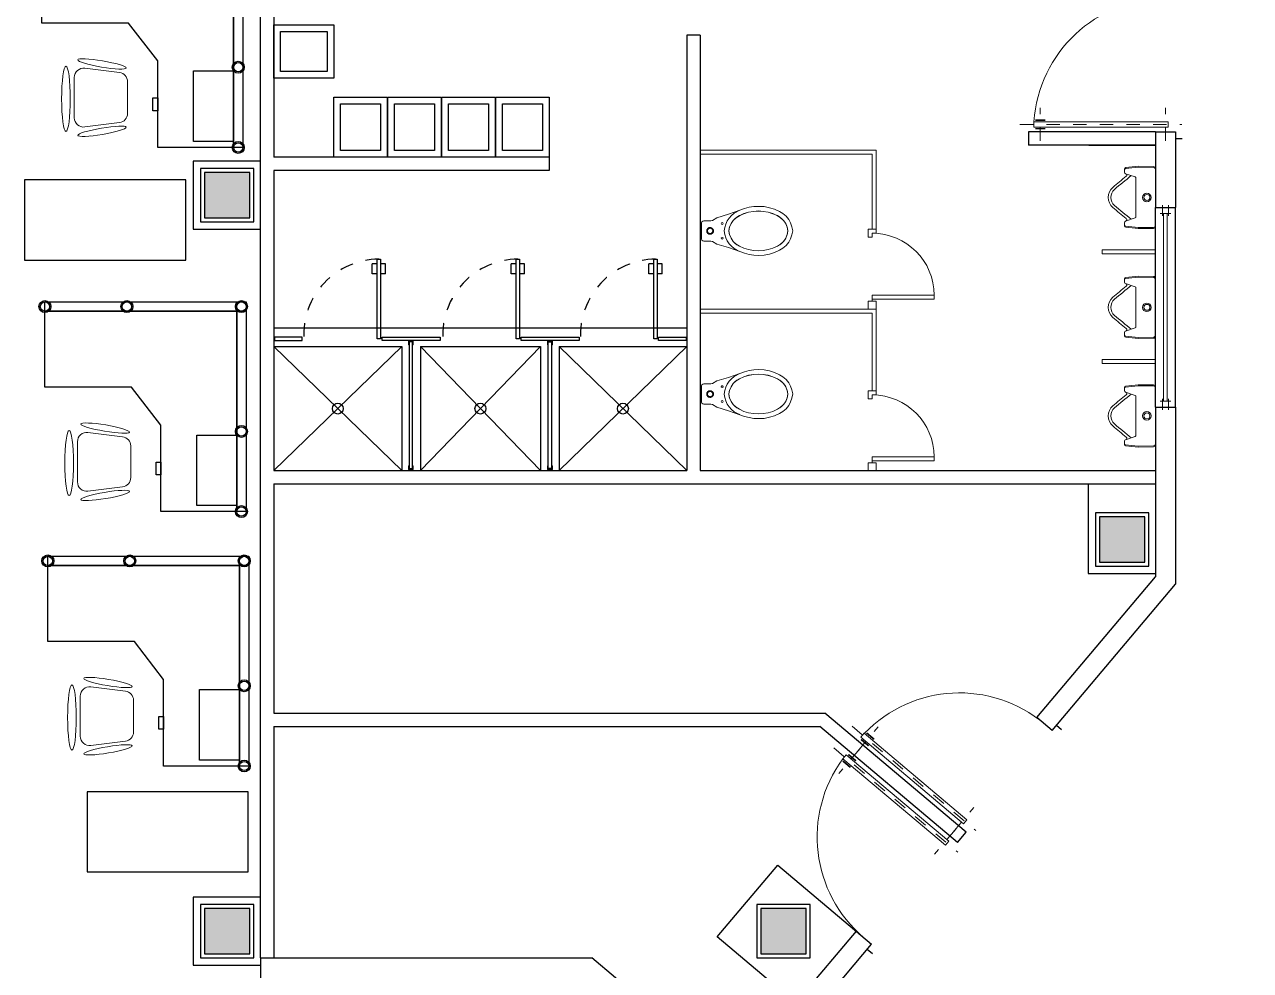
# Model space of a CAD drawing. Header units: inches. Extents: x 32 to 51.7, y 18.3 to 41.9.
# Drawn here: x 42.45 to 51.65, y 30.4 to 37.5 of the extents above; entities that cross this region are included whole.
import ezdxf

# ---------------------------------------------------------------- set-up
doc = ezdxf.new("R2010")
doc.units = ezdxf.units.IN
doc.header["$MEASUREMENT"] = 0
doc.linetypes.add('EJES½', pattern=[0.175, 0.1, -0.025, 0.025, -0.025])
doc.linetypes.add('HIDDEN', pattern=[0.375, 0.25, -0.125])
for name, color, linetype in [('1', 5, 'Continuous'), ('10', 253, 'Continuous'), ('12', 5, 'Continuous'), ('2', 251, 'Continuous'), ('5', 251, 'Continuous'), ('8', 5, 'Continuous'), ('9', 20, 'Continuous')]:
    doc.layers.add(name, color=color, linetype=linetype)
for name, color, linetype, lineweight in [('4', 253, 'Continuous', 9), ('6', 251, 'Continuous', 0), ('DOOR WINDOW 1 100', 251, 'Continuous', 15), ('FURNITURE F 1 100', 253, 'Continuous', 13), ('WALL 1 100', 250, 'Continuous', 30)]:
    doc.layers.add(name, color=color, linetype=linetype, lineweight=lineweight)

# ---------------------------------------------------------------- blocks, each defined once
blk = doc.blocks.new('Puerta 100cm')
at = {"color": 8, "linetype": 'EJES½', "lineweight": 0}
for p, q in [((0.045, 1.105), (0.045, -0.125)), ((-0.08, 0.95), (0.17, 0.95)), ((-0.08, 0), (0.17, 0))]:
    blk.add_line(p, q, dxfattribs=at)
at = {"color": 8, "lineweight": 0, "const_width": 0.0125}
for points in [[(0.0125, 0.9125), (0.0125, 0.9875)], [(0.0775, 0.9125), (0.0775, 0.9875)]]:
    blk.add_lwpolyline(points, dxfattribs=at)
blk.add_lwpolyline([(0.065, -0.02), (0.025, -0.02), (0.025, 1), (0.065, 1)], close=True)
at = {"color": 8, "lineweight": 0}
blk.add_arc((0, 0), 1, 0, 86.27315, dxfattribs=at)
blk = doc.blocks.new('*U28')
at = {"rotation": 232.742051304329}
blk.add_blockref('Puerta 100cm', (0, 0), dxfattribs=at)
blk = doc.blocks.new('SILLA1')
at = {"lineweight": 0}
for p, q in [((-0.151, 0.4), (0.151, 0.4)), ((-0.2852, 0.2769), (-0.2852, 0.2769)), ((-0.188, 0.0613), (-0.2205, 0.3213)), ((0.188, 0.0613), (0.2205, 0.3213)), ((0.1185, 0), (-0.1185, 0))]:
    blk.add_line(p, q, dxfattribs=at)
for centre, start, end in [((-0.151, 0.33), 90, 187.12502), ((0.151, 0.33), 352.87498, 90), ((-0.1185, 0.07), 187.12502, 270), ((0.1185, 0.07), 270, 352.87498)]:
    blk.add_arc(centre, 0.07, start, end, dxfattribs=at)
for centre, major_axis, ratio, start_param, end_param in [((-0.0097, 0.4626), (-0.2446, 0), 0.13352, 4.712389, 10.995574), ((-0.2528, 0.1923), (-0.0308, 0.1821), 0.128041, -1.570796, 4.712389)]:
    blk.add_ellipse(centre, major_axis=major_axis, ratio=ratio, start_param=start_param, end_param=end_param, dxfattribs=at)
at = {"lineweight": 0, "extrusion": (0, 0, -1)}
blk.add_ellipse((0.2528, 0.1923), major_axis=(-0.0308, -0.1821), ratio=0.128041, start_param=3.141593, end_param=9.424778, dxfattribs=at)
blk = doc.blocks.new('ISLETSENCILL')
for points in [[(3.1274, -0.5337), (3.1274, -1.973), (1.6234, -1.973), (1.6234, -1.403), (2.2734, -1.403), (2.5574, -1.1837), (2.5574, -0.5337)], [(1.8991, -1.367), (1.9948, -1.367), (1.9948, -1.403), (1.8991, -1.403)], [(1.8991, -1.367), (1.9948, -1.367), (1.9948, -1.403), (1.8991, -1.403)], [(1.6684, -1.673), (2.1984, -1.673), (2.1984, -1.973), (1.6684, -1.973)], [(3.1274, -1.973), (3.1974, -1.973), (3.1974, -2.043), (3.1274, -2.043)]]:
    blk.add_lwpolyline(points, close=True)
blk.add_lwpolyline([(3.1274, -2.043), (1.6234, -2.043), (1.6234, -1.973), (3.1274, -1.973), (3.1274, -0.5337), (3.1974, -0.5337), (3.1974, -1.973)])
for centre, radius in [((3.1624, -0.5337), 0.045), ((3.1624, -0.5337), 0.035), ((3.1624, -1.1487), 0.045), ((3.1624, -1.1487), 0.035), ((1.6234, -2.008), 0.045), ((1.6234, -2.008), 0.035), ((2.2255, -2.008), 0.045), ((2.2255, -2.008), 0.035), ((3.1624, -2.008), 0.045), ((3.1624, -2.008), 0.035)]:
    blk.add_circle(centre, radius)
blk.add_blockref('SILLA1', (1.9975, -1.1774))
blk = doc.blocks.new('ASASAS')
at = {"layer": 'WALL 1 100'}
h = blk.add_hatch(color=256, dxfattribs=at)
h.dxf.hatch_style = 1
h.paths.add_polyline_path([(7076.1468, 1050.5505), (7075.8068, 1050.5505), (7075.8068, 1050.2105), (7076.1468, 1050.2105)])
for points in [[(7075.7768, 1050.1805), (7076.1768, 1050.1805), (7076.1768, 1050.5805), (7075.7768, 1050.5805)], [(7075.8068, 1050.2105), (7076.1468, 1050.2105), (7076.1468, 1050.5505), (7075.8068, 1050.5505)]]:
    blk.add_lwpolyline(points, close=True, dxfattribs=at)
blk = doc.blocks.new('A$C49767F12')
at = {"layer": 'FURNITURE F 1 100'}
for p, q in [((0.4442, 0.3549), (0.0245, 0.3549)), ((0.4044, 0.3549), (0.0643, 0.3549)), ((0.3796, 0.2087), (0.0891, 0.2087))]:
    blk.add_line(p, q, dxfattribs=at)
for points in [[(0.0388, 0.1223), (0.0202, 0.1223, -0.382621), (0.0102, 0.1313), (0, 0.2244), (0, 0.2244), (0.0021, 0.3406, -0.374131), (0.017, 0.3549)], [(0.0802, 0.2034), (0.0559, 0.1292, -0.324146), (0.0463, 0.1223), (0.0277, 0.1223, -0.382621), (0.0177, 0.1313), (0.0075, 0.2244), (0.0075, 0.2244), (0.0095, 0.3406, -0.374131), (0.0245, 0.3549)], [(0.3885, 0.2034), (0.4128, 0.1292, 0.324146), (0.4224, 0.1223), (0.441, 0.1223, 0.382621), (0.451, 0.1313), (0.4612, 0.2244), (0.4612, 0.2244), (0.4591, 0.3406, 0.374131), (0.4442, 0.3549)], [(0.4299, 0.1223), (0.4484, 0.1223, 0.382621), (0.4585, 0.1313), (0.4687, 0.2244), (0.4687, 0.2244), (0.4666, 0.3406, 0.374131), (0.4517, 0.3549)], [(0.0702, 0.173, 0.004202), (0.174, 0.0473, 0.44968), (0.2947, 0.0473, 0.004202), (0.3984, 0.173, 0.003368)], [(0.075, 0.1352, 0.003375), (0.1587, 0.0341, 0.451416), (0.3099, 0.0341, 0.003375), (0.3936, 0.1352)]]:
    blk.add_lwpolyline(points, format="xyb", dxfattribs=at)
for radius in [0.032, 0.0224]:
    blk.add_circle((0.2343, 0.2908), radius, dxfattribs=at)
for centre, radius, start, end in [((0.0891, 0.1986), 0.0101, 90, 151.61711), ((0.3796, 0.1986), 0.0101, 28.38289, 90), ((0.0665, 0.1302), 0.00991, 32.88463, 153.95521), ((0.4022, 0.1302), 0.00991, 26.04479, 147.11537)]:
    blk.add_arc(centre, radius, start, end, dxfattribs=at)
blk = doc.blocks.new('*U2')
at = {"color": 8, "linetype": 'ByBlock', "lineweight": 0}
for p, q in [((0, 0.025), (-0.02, 0.025)), ((0, 0.025), (0, 0.045)), ((0.05, 0.025), (0.05, 0.045)), ((0.05, 0.025), (0.07, 0.025)), ((1.611, 0.025), (1.591, 0.025)), ((1.611, 0.025), (1.611, 0.045)), ((1.661, 0.025), (1.661, 0.045)), ((1.661, 0.025), (1.681, 0.025)), ((0, -0.025), (-0.02, -0.025)), ((0, -0.025), (0, -0.045)), ((0.05, -0.025), (0.05, -0.045)), ((0.05, -0.025), (0.07, -0.025)), ((1.611, -0.025), (1.591, -0.025)), ((1.611, -0.025), (1.611, -0.045)), ((1.661, -0.025), (1.661, -0.045)), ((1.661, -0.025), (1.681, -0.025))]:
    blk.add_line(p, q, dxfattribs=at)
for p, q in [((0.05, 0.015), (1.611, 0.015)), ((0.05, -0.015), (1.611, -0.015))]:
    blk.add_line(p, q)
at = {"linetype": 'ByBlock'}
for points in [[(0, -0.025), (0.05, -0.025), (0.05, 0.025), (0, 0.025)], [(1.611, -0.025), (1.661, -0.025), (1.661, 0.025), (1.611, 0.025)]]:
    blk.add_lwpolyline(points, close=True, dxfattribs=at)
blk = doc.blocks.new('PTA')
at = {"layer": 'DOOR WINDOW 1 100'}
for p, q in [((0.125, 0.825), (0.125, 0.05)), ((0.175, 0.825), (0.125, 0.825)), ((0.175, 0.825), (0.175, 0.05)), ((0.1, 0.05), (0.175, 0.05))]:
    blk.add_line(p, q, dxfattribs=at)
for points in [[(0, 0.1), (0, 0), (0.1, 0), (0.1, 0.1)], [(1, 0.1), (0.95, 0.1), (0.95, 0.05), (0.9, 0.05), (0.9, 0), (1, 0)]]:
    blk.add_lwpolyline(points, close=True, dxfattribs=at)
blk.add_arc((0.175, 0.05), 0.775, 0, 90, dxfattribs=at)

msp = doc.modelspace()

# ---------------------------------------------------------------- hatches: boundary and pattern name
at = {"layer": '6'}
h = msp.add_hatch(color=251, dxfattribs=at)
h.paths.add_polyline_path([(45.3697, 35.1255), (45.3512, 35.1255), (45.3512, 35.1205), (45.3647, 35.1205), (45.3647, 35.0986), (45.3697, 35.0986)])
h.paths.add_polyline_path([(45.3512, 35.1255), (45.3327, 35.1255), (45.3327, 35.0986), (45.3377, 35.0986), (45.3377, 35.1205), (45.3512, 35.1205)])
h = msp.add_hatch(color=251, dxfattribs=at)
h.paths.add_polyline_path([(46.3765, 35.1255), (46.395, 35.1255), (46.395, 35.1205), (46.3815, 35.1205), (46.3815, 35.0986), (46.3765, 35.0986)])
h.paths.add_polyline_path([(46.395, 35.1255), (46.4135, 35.1255), (46.4135, 35.0986), (46.4085, 35.0986), (46.4085, 35.1205), (46.395, 35.1205)])
h = msp.add_hatch(color=251, dxfattribs=at)
h.paths.add_polyline_path([(45.3697, 34.1632), (45.3512, 34.1632), (45.3512, 34.1682), (45.3647, 34.1682), (45.3647, 34.1901), (45.3697, 34.1901)])
h.paths.add_polyline_path([(45.3512, 34.1632), (45.3327, 34.1632), (45.3327, 34.1901), (45.3377, 34.1901), (45.3377, 34.1682), (45.3512, 34.1682)])
h = msp.add_hatch(color=251, dxfattribs=at)
h.paths.add_polyline_path([(46.3765, 34.1632), (46.395, 34.1632), (46.395, 34.1682), (46.3815, 34.1682), (46.3815, 34.1901), (46.3765, 34.1901)])
h.paths.add_polyline_path([(46.395, 34.1632), (46.4135, 34.1632), (46.4135, 34.1901), (46.4085, 34.1901), (46.4085, 34.1682), (46.395, 34.1682)])

# ---------------------------------------------------------------- linework, layer by layer
at = {"color": 251}
for p, q in [((45.0979, 35.7066), (45.0599, 35.7066)), ((45.0599, 35.6306), (45.0599, 35.7066)), ((45.1609, 35.7068), (45.1229, 35.7068)), ((45.1609, 35.6306), (45.1609, 35.7068)), ((46.1417, 35.7066), (46.1037, 35.7066)), ((46.1037, 35.6306), (46.1037, 35.7066)), ((46.2047, 35.7068), (46.1667, 35.7068)), ((46.2047, 35.6306), (46.2047, 35.7068)), ((47.175, 35.7066), (47.137, 35.7066)), ((47.137, 35.6306), (47.137, 35.7066)), ((47.238, 35.7068), (47.2, 35.7068)), ((47.238, 35.6306), (47.238, 35.7068)), ((45.0979, 35.6306), (45.0599, 35.6306)), ((45.1609, 35.6306), (45.1229, 35.6306)), ((46.1417, 35.6306), (46.1037, 35.6306)), ((46.2047, 35.6306), (46.1667, 35.6306)), ((47.175, 35.6306), (47.137, 35.6306)), ((47.238, 35.6306), (47.2, 35.6306))]:
    msp.add_line(p, q, dxfattribs=at)
for points in [[(45.1229, 35.142), (45.0979, 35.142), (45.0979, 35.742), (45.1229, 35.742)], [(46.1667, 35.142), (46.1417, 35.142), (46.1417, 35.742), (46.1667, 35.742)], [(47.2, 35.142), (47.175, 35.142), (47.175, 35.742), (47.2, 35.742)], [(44.3283, 35.1295), (44.5362, 35.1295), (44.5362, 35.1545), (44.3283, 35.1545)], [(45.5712, 35.1295), (45.1362, 35.1295), (45.1362, 35.1545), (45.5712, 35.1545)], [(46.615, 35.1295), (46.18, 35.1295), (46.18, 35.1545), (46.615, 35.1545)], [(47.4179, 35.1295), (47.21, 35.1295), (47.21, 35.1545), (47.4179, 35.1545)], [(45.3388, 35.1195), (45.3388, 34.1692), (45.3638, 34.1692), (45.3638, 35.1195)], [(46.4075, 35.1195), (46.4075, 34.1692), (46.3825, 34.1692), (46.3825, 35.1195)]]:
    msp.add_lwpolyline(points, close=True, dxfattribs=at)
at = {"color": 251, "linetype": 'HIDDEN', "ltscale": 0.3}
for centre in [(45.116, 35.173), (46.1599, 35.173), (47.1931, 35.173)]:
    msp.add_arc(centre, 0.569, 90.56863, 183.1278, dxfattribs=at)
at = {"layer": '10'}
for points in [[(44.3231, 37.1001), (44.3231, 37.5001), (44.7731, 37.5001), (44.7731, 37.1001)], [(44.3731, 37.1501), (44.3731, 37.4501), (44.7231, 37.4501), (44.7231, 37.1501)], [(45.1731, 36.5077), (44.7731, 36.5077), (44.7731, 36.9577), (45.1731, 36.9577)], [(45.1231, 36.5577), (44.8231, 36.5577), (44.8231, 36.9077), (45.1231, 36.9077)], [(45.5781, 36.5077), (45.1781, 36.5077), (45.1781, 36.9577), (45.5781, 36.9577)], [(45.5281, 36.5577), (45.2281, 36.5577), (45.2281, 36.9077), (45.5281, 36.9077)], [(45.9831, 36.5077), (45.5831, 36.5077), (45.5831, 36.9577), (45.9831, 36.9577)], [(45.9331, 36.5577), (45.6331, 36.5577), (45.6331, 36.9077), (45.9331, 36.9077)], [(46.3881, 36.5077), (45.9881, 36.5077), (45.9881, 36.9577), (46.3881, 36.9577)], [(46.3381, 36.5577), (46.0381, 36.5577), (46.0381, 36.9077), (46.3381, 36.9077)], [(42.4522, 36.3357), (42.4522, 35.7336), (43.6622, 35.7336), (43.6622, 36.3357)], [(42.9217, 31.7436), (42.9217, 31.1416), (44.1317, 31.1416), (44.1317, 31.7436)]]:
    msp.add_lwpolyline(points, close=True, dxfattribs=at)
at = {"layer": '2', "color": 251, "linetype": 'HIDDEN'}
for p, q in [((50.1949, 32.2424), (50.2332, 32.2102)), ((48.7765, 30.5608), (48.8155, 30.5279))]:
    msp.add_line(p, q, dxfattribs=at)
at = {"layer": '5', "color": 8, "ltscale": 0.09}
msp.add_line((51.0886, 36.6469), (51.1386, 36.6469), dxfattribs=at)
at = {"layer": '6', "color": 251}
for p, q in [((45.3327, 35.0986), (45.3327, 35.1255)), ((45.3327, 35.1255), (45.3697, 35.1255)), ((45.3327, 35.0986), (45.3377, 35.0986)), ((45.3377, 35.0986), (45.3377, 35.1205)), ((45.3377, 35.1205), (45.3647, 35.1205)), ((45.3637, 35.1195), (45.3387, 35.1195)), ((45.3647, 35.0986), (45.3647, 35.1205)), ((45.3647, 35.0986), (45.3697, 35.0986)), ((45.3697, 35.0986), (45.3697, 35.1255)), ((46.4135, 35.1255), (46.3765, 35.1255)), ((46.3765, 35.0986), (46.3765, 35.1255)), ((46.3815, 35.0986), (46.3765, 35.0986)), ((46.4085, 35.1205), (46.3815, 35.1205)), ((46.3815, 35.0986), (46.3815, 35.1205)), ((46.3825, 35.1195), (46.4075, 35.1195)), ((46.4085, 35.0986), (46.4085, 35.1205)), ((46.4135, 35.0986), (46.4085, 35.0986)), ((46.4135, 35.0986), (46.4135, 35.1255)), ((45.3327, 34.1901), (45.3327, 34.1632)), ((45.3327, 34.1901), (45.3377, 34.1901)), ((45.3327, 34.1632), (45.3697, 34.1632)), ((45.3377, 34.1901), (45.3377, 34.1682)), ((45.3377, 34.1682), (45.3647, 34.1682)), ((45.3637, 34.1692), (45.3387, 34.1692)), ((45.3647, 34.1901), (45.3697, 34.1901)), ((45.3647, 34.1901), (45.3647, 34.1682)), ((45.3697, 34.1901), (45.3697, 34.1632)), ((46.3815, 34.1901), (46.3765, 34.1901)), ((46.3765, 34.1901), (46.3765, 34.1632)), ((46.4135, 34.1632), (46.3765, 34.1632)), ((46.3815, 34.1901), (46.3815, 34.1682)), ((46.4085, 34.1682), (46.3815, 34.1682)), ((46.3825, 34.1692), (46.4075, 34.1692)), ((46.4135, 34.1901), (46.4085, 34.1901)), ((46.4085, 34.1901), (46.4085, 34.1682)), ((46.4135, 34.1901), (46.4135, 34.1632))]:
    msp.add_line(p, q, dxfattribs=at)
at = {"layer": '8', "color": 148, "linetype": 'Continuous'}
for points in [[(50.9386, 34.6294), (50.9387, 36.1294)], [(51.0886, 34.6294), (51.0886, 36.1294)]]:
    msp.add_lwpolyline(points, dxfattribs=at)
at = {"layer": '9', "color": 251}
for centre in [(44.8031, 34.6195), (45.8731, 34.6195), (46.9431, 34.6195)]:
    msp.add_circle(centre, 0.0407, dxfattribs=at)
at = {"layer": 'FURNITURE F 1 100'}
for p, q in [((48.8433, 36.5598), (47.5231, 36.5598)), ((48.8133, 36.5298), (47.5231, 36.5298)), ((48.8133, 36.5298), (48.8133, 36.0658)), ((48.8433, 36.5598), (48.8433, 36.0658)), ((47.7356, 36.078), (47.6481, 36.0519)), ((47.7356, 36.078), (47.8206, 36.1081)), ((47.7582, 36.0688), (47.7395, 36.0501)), ((47.7779, 36.0855), (47.7582, 36.0688)), ((47.8201, 36.1079), (47.7779, 36.0855)), ((47.7918, 36.0519), (47.8167, 36.0676)), ((47.7985, 36.057), (47.8172, 36.0678)), ((47.8506, 36.0833), (47.8167, 36.0676)), ((47.8172, 36.0678), (47.8506, 36.0825)), ((47.8206, 36.1081), (47.8545, 36.1212)), ((47.8506, 36.0825), (47.886, 36.0943)), ((47.8859, 36.0937), (47.8506, 36.0833)), ((47.8898, 36.1303), (47.8545, 36.1212)), ((47.8859, 36.0937), (47.9224, 36.1002)), ((47.886, 36.0943), (47.9224, 36.1002)), ((47.925, 36.1355), (47.8898, 36.1303)), ((47.9224, 36.1002), (47.959, 36.1028)), ((47.9224, 36.1002), (47.9597, 36.1022)), ((47.925, 36.1355), (47.9616, 36.1368)), ((47.959, 36.1028), (47.9956, 36.1002)), ((47.9597, 36.1375), (47.9597, 36.1367)), ((47.9597, 36.1022), (47.9961, 36.1002)), ((48.0021, 36.1355), (47.9616, 36.1368)), ((47.9956, 36.1002), (48.0322, 36.0937)), ((47.9961, 36.1002), (48.0324, 36.0943)), ((48.0021, 36.1355), (48.0426, 36.1277)), ((48.0236, 36.0963), (48.0236, 36.0952)), ((48.0675, 36.0833), (48.0322, 36.0937)), ((48.0324, 36.0943), (48.0678, 36.0825)), ((48.0354, 36.1297), (48.0354, 36.129)), ((48.0426, 36.1277), (48.0805, 36.1159)), ((48.1014, 36.0676), (48.0675, 36.0833)), ((48.0678, 36.0825), (48.1013, 36.0678)), ((48.0805, 36.1159), (48.1171, 36.0989)), ((48.1013, 36.0678), (48.1013, 36.0677)), ((48.1013, 36.0678), (48.1199, 36.057)), ((48.1014, 36.0676), (48.1262, 36.0519)), ((48.1432, 36.0833), (48.1171, 36.0989)), ((48.1667, 36.0637), (48.1432, 36.0833)), ((48.1667, 36.0637), (48.1864, 36.0389)), ((47.5357, 36.0219), (47.5331, 36.0141)), ((47.5331, 35.8926), (47.5331, 36.0141)), ((47.541, 36.0271), (47.5357, 36.0219)), ((47.5488, 36.0297), (47.541, 36.0271)), ((47.5488, 36.0297), (47.6024, 36.0297)), ((47.6024, 36.0297), (47.6141, 36.0323)), ((47.6481, 36.0519), (47.6141, 36.0323)), ((47.6821, 36.0141), (47.6808, 36.0088)), ((47.6821, 36.0049), (47.6808, 36.0088)), ((47.6873, 36.0154), (47.6821, 36.0141)), ((47.6821, 36.0049), (47.6873, 36.0023)), ((47.6912, 36.0141), (47.6873, 36.0154)), ((47.6912, 36.0049), (47.6873, 36.0023)), ((47.6938, 36.0088), (47.6912, 36.0141)), ((47.6938, 36.0088), (47.6912, 36.0049)), ((47.7061, 35.9794), (47.7022, 35.9538)), ((47.714, 36.0049), (47.7061, 35.9794)), ((47.7248, 36.0285), (47.714, 36.0049)), ((47.7395, 36.0501), (47.7248, 36.0285)), ((47.7376, 35.9538), (47.7405, 35.9735)), ((47.7383, 35.954), (47.7435, 35.9814)), ((47.7405, 35.9735), (47.7474, 35.9931)), ((47.7435, 35.9814), (47.7539, 36.0088)), ((47.7474, 35.9931), (47.7562, 36.0118)), ((47.7539, 36.0088), (47.7709, 36.0323)), ((47.7562, 36.0118), (47.7681, 36.0295)), ((47.7681, 36.0295), (47.7828, 36.0442)), ((47.7681, 36.0295), (47.7681, 36.0275)), ((47.7918, 36.0519), (47.7709, 36.0323)), ((47.7828, 36.0442), (47.7985, 36.057)), ((48.1199, 36.057), (48.1357, 36.0442)), ((48.1472, 36.0323), (48.1262, 36.0519)), ((48.1357, 36.0442), (48.1504, 36.0295)), ((48.1472, 36.0323), (48.1641, 36.0088)), ((48.1504, 36.0295), (48.1622, 36.0118)), ((48.1504, 36.0295), (48.1504, 36.0279)), ((48.1622, 36.0118), (48.171, 35.9931)), ((48.1641, 36.0088), (48.1759, 35.9814)), ((48.171, 35.9931), (48.1779, 35.9735)), ((48.1759, 35.9814), (48.1811, 35.954)), ((48.1779, 36.0501), (48.1779, 36.0496)), ((48.1779, 35.9735), (48.1808, 35.9538)), ((48.1779, 35.9735), (48.1779, 35.971)), ((48.1864, 36.0389), (48.2007, 36.0128)), ((48.2007, 36.0128), (48.2112, 35.984)), ((48.2112, 35.984), (48.2164, 35.954)), ((47.6808, 35.8978), (47.6821, 35.9017)), ((47.6808, 35.8978), (47.6821, 35.8926)), ((47.6873, 35.9044), (47.6821, 35.9017)), ((47.6821, 35.8926), (47.6873, 35.8913)), ((47.6912, 35.9017), (47.6873, 35.9044)), ((47.6873, 35.8913), (47.6912, 35.8926)), ((47.6912, 35.9017), (47.6938, 35.8978)), ((47.6912, 35.8926), (47.6938, 35.8978)), ((47.7022, 35.9538), (47.7061, 35.9273)), ((47.7061, 35.9273), (47.714, 35.9018)), ((47.714, 35.9018), (47.7248, 35.8782)), ((47.7248, 35.8782), (47.7395, 35.8566)), ((47.7405, 35.9332), (47.7376, 35.9538)), ((47.7383, 35.954), (47.7435, 35.9253)), ((47.7474, 35.9135), (47.7405, 35.9332)), ((47.7539, 35.8978), (47.7435, 35.9253)), ((47.7562, 35.8949), (47.7474, 35.9135)), ((47.7709, 35.8743), (47.7539, 35.8978)), ((47.7681, 35.8772), (47.7562, 35.8949)), ((48.1472, 35.8743), (48.1641, 35.8978)), ((48.1622, 35.8949), (48.1504, 35.8772)), ((48.171, 35.9135), (48.1622, 35.8949)), ((48.1641, 35.8978), (48.1759, 35.9253)), ((48.1779, 35.9332), (48.171, 35.9135)), ((48.1811, 35.954), (48.1759, 35.9253)), ((48.1808, 35.9538), (48.1779, 35.9332)), ((48.1779, 35.9362), (48.1779, 35.9332)), ((48.1864, 35.8678), (48.2007, 35.8939)), ((48.2112, 35.9226), (48.2007, 35.8939)), ((48.2164, 35.954), (48.2112, 35.9226)), ((47.7395, 35.8566), (47.7582, 35.8379)), ((47.7582, 35.8379), (47.7779, 35.8212)), ((47.7828, 35.8624), (47.7681, 35.8772)), ((47.7918, 35.8547), (47.7709, 35.8743)), ((47.7779, 35.8212), (47.8015, 35.8074)), ((47.7985, 35.8497), (47.7828, 35.8624)), ((47.8167, 35.8391), (47.7918, 35.8547)), ((47.8172, 35.8388), (47.7985, 35.8497)), ((47.8015, 35.8074), (47.8201, 35.7987)), ((47.8167, 35.8391), (47.8506, 35.8234)), ((47.8206, 35.7986), (47.8545, 35.7855)), ((47.8859, 35.813), (47.8506, 35.8234)), ((47.8859, 35.813), (47.9224, 35.8064)), ((47.959, 35.8038), (47.9224, 35.8064)), ((47.959, 35.8038), (47.9956, 35.8064)), ((47.9597, 35.8045), (47.9597, 35.8039)), ((47.9956, 35.8064), (48.0322, 35.813)), ((48.0675, 35.8234), (48.0322, 35.813)), ((48.0426, 35.779), (48.0805, 35.7907)), ((48.1014, 35.8391), (48.0675, 35.8234)), ((48.0805, 35.7907), (48.1171, 35.8077)), ((48.1199, 35.8497), (48.1013, 35.8388)), ((48.1262, 35.8547), (48.1014, 35.8391)), ((48.1432, 35.8234), (48.1171, 35.8077)), ((48.1357, 35.8624), (48.1199, 35.8497)), ((48.1472, 35.8743), (48.1262, 35.8547)), ((48.1504, 35.8772), (48.1357, 35.8624)), ((48.1667, 35.843), (48.1432, 35.8234)), ((48.1667, 35.843), (48.1864, 35.8678)), ((50.5387, 35.8119), (50.5386, 35.7819)), ((50.5387, 35.8119), (50.9387, 35.8119)), ((47.8898, 35.7764), (47.8545, 35.7855)), ((47.8898, 35.7764), (47.925, 35.7712)), ((47.925, 35.7712), (47.9616, 35.7699)), ((47.9616, 35.7699), (48.0021, 35.7712)), ((48.0021, 35.7712), (48.0426, 35.779)), ((50.5386, 35.7819), (50.9386, 35.7819)), ((48.8433, 35.3658), (47.5231, 35.3658)), ((48.8133, 35.3358), (47.5231, 35.3358)), ((48.8133, 35.3358), (48.8133, 34.8719)), ((48.8433, 35.3658), (48.8433, 34.8719)), ((50.5386, 34.9869), (50.5386, 34.9569)), ((50.5386, 34.9869), (50.9386, 34.9869)), ((47.8206, 34.8832), (47.7356, 34.8532)), ((47.8201, 34.883), (47.7779, 34.8606)), ((47.8206, 34.8832), (47.8545, 34.8963)), ((47.8506, 34.8576), (47.886, 34.8694)), ((47.8506, 34.8584), (47.8859, 34.8688)), ((47.8898, 34.9054), (47.8545, 34.8963)), ((47.8859, 34.8688), (47.9224, 34.8753)), ((47.886, 34.8694), (47.9224, 34.8753)), ((47.925, 34.9106), (47.8898, 34.9054)), ((47.9224, 34.8753), (47.959, 34.8779)), ((47.9224, 34.8753), (47.9597, 34.8773)), ((47.9616, 34.9119), (47.925, 34.9106)), ((47.9956, 34.8753), (47.959, 34.8779)), ((47.9597, 34.9127), (47.9597, 34.9119)), ((47.9597, 34.8773), (47.9961, 34.8753)), ((47.9616, 34.9119), (48.0021, 34.9106)), ((47.9956, 34.8753), (48.0322, 34.8688)), ((47.9961, 34.8753), (48.0324, 34.8694)), ((48.0021, 34.9106), (48.0426, 34.9028)), ((48.0236, 34.8714), (48.0236, 34.8703)), ((48.0322, 34.8688), (48.0675, 34.8584)), ((48.0324, 34.8694), (48.0678, 34.8576)), ((48.0354, 34.9048), (48.0354, 34.9041)), ((48.0805, 34.891), (48.0426, 34.9028)), ((48.1171, 34.874), (48.0805, 34.891)), ((48.1432, 34.8584), (48.1171, 34.874)), ((50.5386, 34.9569), (50.9386, 34.9569)), ((47.5331, 34.7892), (47.5357, 34.797)), ((47.5331, 34.6677), (47.5331, 34.7892)), ((47.5357, 34.797), (47.541, 34.8022)), ((47.541, 34.8022), (47.5488, 34.8048)), ((47.5488, 34.8048), (47.6024, 34.8048)), ((47.6024, 34.8048), (47.6141, 34.8074)), ((47.6141, 34.8074), (47.6481, 34.8271)), ((47.6481, 34.8271), (47.7356, 34.8532)), ((47.6807, 34.7839), (47.6821, 34.7892)), ((47.6807, 34.7839), (47.6821, 34.78)), ((47.6873, 34.7905), (47.6821, 34.7892)), ((47.6821, 34.78), (47.6873, 34.7774)), ((47.6873, 34.7905), (47.6912, 34.7892)), ((47.6912, 34.78), (47.6873, 34.7774)), ((47.6912, 34.7892), (47.6938, 34.7839)), ((47.6938, 34.7839), (47.6912, 34.78)), ((47.714, 34.78), (47.7061, 34.7545)), ((47.7248, 34.8036), (47.714, 34.78)), ((47.7395, 34.8252), (47.7248, 34.8036)), ((47.7582, 34.8439), (47.7395, 34.8252)), ((47.7539, 34.7839), (47.7435, 34.7565)), ((47.7474, 34.7682), (47.7562, 34.7869)), ((47.7709, 34.8074), (47.7539, 34.7839)), ((47.7562, 34.7869), (47.768, 34.8046)), ((47.7779, 34.8606), (47.7582, 34.8439)), ((47.768, 34.8046), (47.7828, 34.8193)), ((47.768, 34.8046), (47.768, 34.8026)), ((47.7918, 34.8271), (47.7709, 34.8074)), ((47.7828, 34.8193), (47.7985, 34.8321)), ((47.8166, 34.8427), (47.7918, 34.8271)), ((47.7985, 34.8321), (47.8172, 34.8429)), ((47.8506, 34.8584), (47.8166, 34.8427)), ((47.8172, 34.8429), (47.8506, 34.8576)), ((48.0675, 34.8584), (48.1014, 34.8427)), ((48.0678, 34.8576), (48.1013, 34.8429)), ((48.1013, 34.8429), (48.1013, 34.8428)), ((48.1013, 34.8429), (48.1199, 34.8321)), ((48.1262, 34.8271), (48.1014, 34.8427)), ((48.1199, 34.8321), (48.1356, 34.8193)), ((48.1472, 34.8074), (48.1262, 34.8271)), ((48.1356, 34.8193), (48.1504, 34.8046)), ((48.1667, 34.8388), (48.1432, 34.8584)), ((48.1472, 34.8074), (48.1641, 34.7839)), ((48.1504, 34.8046), (48.1622, 34.7869)), ((48.1504, 34.8046), (48.1504, 34.803)), ((48.1622, 34.7869), (48.171, 34.7682)), ((48.1759, 34.7565), (48.1641, 34.7839)), ((48.1667, 34.8388), (48.1864, 34.814)), ((48.1779, 34.8252), (48.1779, 34.8247)), ((48.2007, 34.7879), (48.1864, 34.814)), ((48.2112, 34.7592), (48.2007, 34.7879)), ((47.7061, 34.7545), (47.7022, 34.7289)), ((47.7022, 34.7289), (47.7061, 34.7024)), ((47.7061, 34.7024), (47.714, 34.6769)), ((47.7376, 34.7289), (47.7405, 34.7486)), ((47.7405, 34.7083), (47.7376, 34.7289)), ((47.7435, 34.7565), (47.7383, 34.7291)), ((47.7435, 34.7004), (47.7383, 34.7291)), ((47.7405, 34.7486), (47.7474, 34.7682)), ((47.7474, 34.6886), (47.7405, 34.7083)), ((47.7435, 34.7004), (47.7539, 34.6729)), ((47.7562, 34.67), (47.7474, 34.6886)), ((48.171, 34.6886), (48.1622, 34.67)), ((48.1641, 34.6729), (48.1759, 34.7004)), ((48.171, 34.7682), (48.1779, 34.7486)), ((48.1779, 34.7083), (48.171, 34.6886)), ((48.1811, 34.7291), (48.1759, 34.7565)), ((48.1811, 34.7291), (48.1759, 34.7004)), ((48.1779, 34.7486), (48.1808, 34.7289)), ((48.1779, 34.7486), (48.1779, 34.7461)), ((48.1808, 34.7289), (48.1779, 34.7083)), ((48.1779, 34.7113), (48.1779, 34.7083)), ((48.2112, 34.6977), (48.2007, 34.669)), ((48.2164, 34.7291), (48.2112, 34.7592)), ((48.2112, 34.6977), (48.2164, 34.7291)), ((47.6807, 34.6729), (47.6821, 34.6769)), ((47.6807, 34.6729), (47.6821, 34.6677)), ((47.6873, 34.6795), (47.6821, 34.6769)), ((47.6821, 34.6677), (47.6873, 34.6664)), ((47.6873, 34.6795), (47.6912, 34.6769)), ((47.6873, 34.6664), (47.6912, 34.6677)), ((47.6938, 34.6729), (47.6912, 34.6769)), ((47.6912, 34.6677), (47.6938, 34.6729)), ((47.714, 34.6769), (47.7248, 34.6533)), ((47.7248, 34.6533), (47.7395, 34.6317)), ((47.7395, 34.6317), (47.7582, 34.613)), ((47.7539, 34.6729), (47.7709, 34.6495)), ((47.768, 34.6523), (47.7562, 34.67)), ((47.7582, 34.613), (47.7779, 34.5963)), ((47.7828, 34.6376), (47.768, 34.6523)), ((47.7918, 34.6298), (47.7709, 34.6495)), ((47.7779, 34.5963), (47.8015, 34.5825)), ((47.7985, 34.6248), (47.7828, 34.6376)), ((47.7918, 34.6298), (47.8166, 34.6142)), ((47.8172, 34.614), (47.7985, 34.6248)), ((47.8166, 34.6142), (47.8506, 34.5985)), ((47.8859, 34.5881), (47.8506, 34.5985)), ((48.0322, 34.5881), (48.0675, 34.5985)), ((48.1014, 34.6142), (48.0675, 34.5985)), ((48.1199, 34.6248), (48.1013, 34.614)), ((48.1262, 34.6298), (48.1014, 34.6142)), ((48.1432, 34.5985), (48.1171, 34.5829)), ((48.1356, 34.6376), (48.1199, 34.6248)), ((48.1472, 34.6495), (48.1262, 34.6298)), ((48.1504, 34.6523), (48.1356, 34.6376)), ((48.1432, 34.5985), (48.1667, 34.6181)), ((48.1472, 34.6495), (48.1641, 34.6729)), ((48.1622, 34.67), (48.1504, 34.6523)), ((48.1667, 34.6181), (48.1864, 34.6429)), ((48.1864, 34.6429), (48.2007, 34.669)), ((47.8015, 34.5825), (47.8201, 34.5739)), ((47.8206, 34.5737), (47.8545, 34.5606)), ((47.8898, 34.5515), (47.8545, 34.5606)), ((47.8859, 34.5881), (47.9224, 34.5816)), ((47.925, 34.5463), (47.8898, 34.5515)), ((47.959, 34.5789), (47.9224, 34.5816)), ((47.9616, 34.545), (47.925, 34.5463)), ((47.9956, 34.5816), (47.959, 34.5789)), ((47.9597, 34.5796), (47.9597, 34.579)), ((48.0021, 34.5463), (47.9616, 34.545)), ((48.0322, 34.5881), (47.9956, 34.5816)), ((48.0426, 34.5541), (48.0021, 34.5463)), ((48.0805, 34.5658), (48.0426, 34.5541)), ((48.1171, 34.5829), (48.0805, 34.5658))]:
    msp.add_line(p, q, dxfattribs=at)
for points in [[(48.8433, 36.0658), (48.8433, 35.9658), (48.8133, 35.9658), (48.8133, 36.0658)], [(47.5488, 35.877), (47.541, 35.8796), (47.5357, 35.8848), (47.5331, 35.8926)], [(47.5488, 35.877), (47.6024, 35.877)], [(47.6141, 35.8743), (47.6024, 35.877)], [(47.6481, 35.8547), (47.6141, 35.8743)], [(47.7356, 35.8286), (47.6481, 35.8547)], [(47.7356, 35.8286), (47.8206, 35.7986)], [(44.3231, 35.0845), (45.2831, 34.1545)], [(45.2831, 35.0845), (44.3231, 34.1545)], [(45.4231, 35.0845), (46.3231, 34.1545)], [(46.3231, 35.0845), (45.4231, 34.1545)], [(46.4631, 35.0845), (47.4231, 34.1545)], [(47.4231, 35.0845), (46.4631, 34.1545)], [(48.8433, 34.8719), (48.8433, 34.7519), (48.8133, 34.7519), (48.8133, 34.8719)], [(47.5357, 34.6599), (47.5331, 34.6677)], [(47.5357, 34.6599), (47.541, 34.6547)], [(47.5488, 34.6521), (47.541, 34.6547)], [(47.5488, 34.6521), (47.6024, 34.6521)], [(47.6141, 34.6495), (47.6024, 34.6521)], [(47.6481, 34.6298), (47.6141, 34.6495)], [(47.6481, 34.6298), (47.7356, 34.6037), (47.8206, 34.5737)]]:
    msp.add_lwpolyline(points, dxfattribs=at)
at = {"layer": 'FURNITURE F 1 100', "flags": 128}
for points in [[(47.5717, 35.9534), (47.5719, 35.9563), (47.5725, 35.9593), (47.5734, 35.9622), (47.5746, 35.9649), (47.5761, 35.9675), (47.5781, 35.9699), (47.5802, 35.972), (47.5826, 35.9739), (47.5851, 35.9755), (47.5879, 35.9767), (47.5908, 35.9776), (47.5938, 35.9782), (47.5968, 35.9784), (47.5998, 35.9782), (47.6028, 35.9776), (47.6056, 35.9767), (47.6084, 35.9755), (47.611, 35.9739), (47.6134, 35.972), (47.6155, 35.9699), (47.6174, 35.9675), (47.619, 35.9649), (47.6202, 35.9622), (47.6211, 35.9593), (47.6216, 35.9563), (47.6218, 35.9534)], [(47.5747, 35.9533), (47.5749, 35.956), (47.5754, 35.9586), (47.5762, 35.9611), (47.5773, 35.9636), (47.5786, 35.9658), (47.5803, 35.9679), (47.5822, 35.9698), (47.5843, 35.9714), (47.5865, 35.9728), (47.589, 35.9739), (47.5915, 35.9747), (47.5941, 35.9752), (47.5967, 35.9753), (47.5994, 35.9752), (47.6021, 35.9747), (47.6046, 35.9739), (47.607, 35.9728), (47.6093, 35.9714), (47.6114, 35.9698), (47.6133, 35.9679), (47.615, 35.9658), (47.6163, 35.9636), (47.6174, 35.9611), (47.6182, 35.9586), (47.6187, 35.956), (47.6188, 35.9533)], [(47.5967, 35.9333), (47.5941, 35.9335), (47.5916, 35.934), (47.5892, 35.9348), (47.5868, 35.936), (47.5846, 35.9374), (47.5827, 35.9392), (47.5809, 35.9411), (47.5795, 35.9433), (47.5783, 35.9457), (47.5774, 35.9481), (47.5769, 35.9507), (47.5768, 35.9533), (47.5769, 35.9559), (47.5774, 35.9585), (47.5783, 35.9609), (47.5795, 35.9633), (47.5809, 35.9655), (47.5827, 35.9674), (47.5846, 35.9692), (47.5868, 35.9706), (47.5892, 35.9718), (47.5916, 35.9726), (47.5941, 35.9732), (47.5967, 35.9733), (47.5994, 35.9732), (47.602, 35.9726), (47.6044, 35.9718), (47.6068, 35.9706), (47.609, 35.9692), (47.6109, 35.9674), (47.6127, 35.9655), (47.6141, 35.9633), (47.6153, 35.9609), (47.6161, 35.9585), (47.6166, 35.9559), (47.6168, 35.9533), (47.6166, 35.9507), (47.6161, 35.9481), (47.6153, 35.9457), (47.6141, 35.9433), (47.6127, 35.9411), (47.6109, 35.9392), (47.609, 35.9374), (47.6068, 35.936), (47.6044, 35.9348), (47.602, 35.934), (47.5994, 35.9335), (47.5967, 35.9333)], [(47.5812, 35.9689), (47.5834, 35.9708), (47.5858, 35.9724), (47.5883, 35.9737), (47.5911, 35.9746), (47.5939, 35.9751), (47.5968, 35.9753)], [(47.5968, 35.9753), (47.5997, 35.9751)], [(47.5997, 35.9751), (47.6025, 35.9746), (47.6053, 35.9737), (47.6078, 35.9724)], [(47.6078, 35.9724), (47.6101, 35.9708), (47.6123, 35.9689), (47.6143, 35.9667)], [(47.5717, 35.9534), (47.5719, 35.9503), (47.5725, 35.9473), (47.5734, 35.9445), (47.5746, 35.9417), (47.5761, 35.9391), (47.5781, 35.9367), (47.5802, 35.9346), (47.5826, 35.9328), (47.5851, 35.9311), (47.5879, 35.9299), (47.5908, 35.929), (47.5938, 35.9285), (47.5968, 35.9283), (47.5998, 35.9285), (47.6028, 35.929), (47.6056, 35.9299), (47.6084, 35.9311), (47.611, 35.9328), (47.6134, 35.9346), (47.6155, 35.9367), (47.6174, 35.9391), (47.619, 35.9417), (47.6202, 35.9445), (47.6211, 35.9473), (47.6216, 35.9503), (47.6218, 35.9534)], [(47.5747, 35.9533), (47.5749, 35.9507), (47.5754, 35.948), (47.5762, 35.9455), (47.5773, 35.9431), (47.5786, 35.9408), (47.5803, 35.9387), (47.5822, 35.9368), (47.5843, 35.9352), (47.5865, 35.9338), (47.589, 35.9327), (47.5915, 35.932), (47.5941, 35.9314), (47.5967, 35.9313), (47.5994, 35.9314), (47.6021, 35.932), (47.6046, 35.9327), (47.607, 35.9338), (47.6093, 35.9352), (47.6114, 35.9368), (47.6133, 35.9387), (47.615, 35.9408), (47.6163, 35.9431), (47.6174, 35.9455), (47.6182, 35.948), (47.6187, 35.9507), (47.6188, 35.9533)], [(47.5764, 35.9449), (47.5755, 35.9476), (47.5749, 35.9504), (47.5748, 35.9534), (47.5749, 35.9562), (47.5755, 35.959), (47.5764, 35.9617), (47.5777, 35.9643), (47.5793, 35.9667), (47.5812, 35.9689)], [(47.5749, 35.9504), (47.5748, 35.9533), (47.5749, 35.9562)], [(47.5834, 35.9358), (47.5812, 35.9378), (47.5793, 35.94), (47.5777, 35.9424), (47.5764, 35.9449)], [(47.5883, 35.933), (47.5858, 35.9342), (47.5834, 35.9358)], [(47.5939, 35.9315), (47.5911, 35.932), (47.5883, 35.933)], [(47.5997, 35.9315), (47.5968, 35.9313), (47.5939, 35.9315)], [(47.6053, 35.933), (47.6025, 35.932), (47.5997, 35.9315)], [(47.6078, 35.9342), (47.6053, 35.933)], [(47.6181, 35.959), (47.6187, 35.9562), (47.6188, 35.9533), (47.6187, 35.9504), (47.6181, 35.9476), (47.6171, 35.9449), (47.6159, 35.9424), (47.6143, 35.94), (47.6123, 35.9378), (47.6101, 35.9358), (47.6078, 35.9342)], [(47.6143, 35.9667), (47.6159, 35.9643), (47.6171, 35.9617)], [(47.6171, 35.9617), (47.6181, 35.959)], [(47.6187, 35.9562), (47.6188, 35.9534), (47.6187, 35.9504)], [(47.5717, 34.7285), (47.5719, 34.7314), (47.5725, 34.7344), (47.5734, 34.7373), (47.5746, 34.7401), (47.5761, 34.7426), (47.5781, 34.745), (47.5802, 34.7471), (47.5826, 34.749), (47.5851, 34.7506), (47.5879, 34.7518), (47.5908, 34.7527), (47.5938, 34.7533), (47.5968, 34.7535), (47.5998, 34.7533), (47.6028, 34.7527), (47.6056, 34.7518), (47.6084, 34.7506), (47.611, 34.749), (47.6134, 34.7471), (47.6155, 34.745), (47.6174, 34.7426), (47.619, 34.7401), (47.6202, 34.7373), (47.6211, 34.7344), (47.6216, 34.7314), (47.6218, 34.7285)], [(47.5717, 34.7285), (47.5719, 34.7254), (47.5725, 34.7224), (47.5734, 34.7196), (47.5746, 34.7168), (47.5761, 34.7142), (47.5781, 34.7118), (47.5802, 34.7097), (47.5826, 34.7079), (47.5851, 34.7063), (47.5879, 34.705), (47.5908, 34.7041), (47.5938, 34.7036), (47.5968, 34.7034), (47.5998, 34.7036), (47.6028, 34.7041), (47.6056, 34.705), (47.6084, 34.7063), (47.611, 34.7079), (47.6134, 34.7097), (47.6155, 34.7118), (47.6174, 34.7142), (47.619, 34.7168), (47.6202, 34.7196), (47.6211, 34.7224), (47.6216, 34.7254), (47.6218, 34.7285)], [(47.5747, 34.7284), (47.5749, 34.7311), (47.5754, 34.7337), (47.5762, 34.7362), (47.5773, 34.7387), (47.5786, 34.7409), (47.5803, 34.743), (47.5822, 34.7449), (47.5843, 34.7465), (47.5865, 34.7479), (47.589, 34.749), (47.5915, 34.7498), (47.5941, 34.7503), (47.5967, 34.7505), (47.5994, 34.7503), (47.6021, 34.7498), (47.6046, 34.749), (47.607, 34.7479), (47.6093, 34.7465), (47.6114, 34.7449), (47.6133, 34.743), (47.6149, 34.7409), (47.6163, 34.7387), (47.6174, 34.7362), (47.6181, 34.7337), (47.6187, 34.7311), (47.6188, 34.7284)], [(47.5747, 34.7284), (47.5749, 34.7258), (47.5754, 34.7232), (47.5762, 34.7206), (47.5773, 34.7182), (47.5786, 34.7159), (47.5803, 34.7138), (47.5822, 34.712), (47.5843, 34.7103), (47.5865, 34.7089), (47.589, 34.7078), (47.5915, 34.7071), (47.5941, 34.7066), (47.5967, 34.7064), (47.5994, 34.7066), (47.6021, 34.7071), (47.6046, 34.7078), (47.607, 34.7089), (47.6093, 34.7103), (47.6114, 34.712), (47.6133, 34.7138), (47.6149, 34.7159), (47.6163, 34.7182), (47.6174, 34.7206), (47.6181, 34.7232), (47.6187, 34.7258), (47.6188, 34.7284)], [(47.5764, 34.72), (47.5755, 34.7227), (47.5749, 34.7255), (47.5748, 34.7284), (47.5749, 34.7313), (47.5755, 34.7341), (47.5764, 34.7368), (47.5777, 34.7394)], [(47.5749, 34.7255), (47.5748, 34.7285), (47.5749, 34.7313)], [(47.5793, 34.7151), (47.5777, 34.7175), (47.5764, 34.72)], [(47.5967, 34.7084), (47.5941, 34.7086), (47.5916, 34.7091), (47.5892, 34.7099), (47.5868, 34.7111), (47.5846, 34.7125), (47.5827, 34.7143), (47.5809, 34.7162), (47.5795, 34.7184), (47.5783, 34.7208), (47.5774, 34.7232), (47.5769, 34.7259), (47.5768, 34.7284), (47.5769, 34.731), (47.5774, 34.7336), (47.5783, 34.736), (47.5795, 34.7384), (47.5809, 34.7406), (47.5827, 34.7425), (47.5846, 34.7443), (47.5868, 34.7457), (47.5892, 34.7469), (47.5916, 34.7478), (47.5941, 34.7483), (47.5967, 34.7484), (47.5994, 34.7483), (47.602, 34.7478), (47.6044, 34.7469), (47.6068, 34.7457), (47.609, 34.7443), (47.6109, 34.7425), (47.6127, 34.7406), (47.6141, 34.7384), (47.6153, 34.736), (47.6161, 34.7336), (47.6166, 34.731), (47.6168, 34.7284), (47.6166, 34.7259), (47.6161, 34.7232), (47.6153, 34.7208), (47.6141, 34.7184), (47.6127, 34.7162), (47.6109, 34.7143), (47.609, 34.7125), (47.6068, 34.7111), (47.6044, 34.7099), (47.602, 34.7091), (47.5994, 34.7086), (47.5967, 34.7084)], [(47.5777, 34.7394), (47.5793, 34.7418), (47.5812, 34.744)], [(47.5834, 34.7109), (47.5812, 34.7129), (47.5793, 34.7151)], [(47.5812, 34.744), (47.5834, 34.7459)], [(47.5834, 34.7459), (47.5858, 34.7475), (47.5883, 34.7488)], [(47.5858, 34.7093), (47.5834, 34.7109)], [(47.5968, 34.7064), (47.5939, 34.7066), (47.5911, 34.7071), (47.5883, 34.7081), (47.5858, 34.7093)], [(47.5883, 34.7488), (47.5911, 34.7497)], [(47.5911, 34.7497), (47.5939, 34.7502)], [(47.5939, 34.7502), (47.5968, 34.7504), (47.5997, 34.7502)], [(47.5997, 34.7066), (47.5968, 34.7064)], [(47.5997, 34.7502), (47.6025, 34.7497)], [(47.6053, 34.7081), (47.6025, 34.7071), (47.5997, 34.7066)], [(47.6025, 34.7497), (47.6053, 34.7488), (47.6078, 34.7475), (47.6101, 34.7459)], [(47.6078, 34.7093), (47.6053, 34.7081)], [(47.6123, 34.7129), (47.6101, 34.7109), (47.6078, 34.7093)], [(47.6101, 34.7459), (47.6123, 34.744), (47.6143, 34.7418), (47.6159, 34.7394), (47.6171, 34.7368)], [(47.6171, 34.72), (47.6159, 34.7175), (47.6143, 34.7151), (47.6123, 34.7129)], [(47.6171, 34.7368), (47.6181, 34.7341), (47.6187, 34.7313), (47.6188, 34.7284), (47.6187, 34.7255), (47.6181, 34.7227), (47.6171, 34.72)], [(47.6187, 34.7313), (47.6188, 34.7285), (47.6187, 34.7255)]]:
    msp.add_lwpolyline(points, dxfattribs=at)
at = {"layer": 'WALL 1 100'}
for p, q in [((44.3231, 39.4577), (44.3231, 36.5077)), ((47.4231, 37.422), (47.4231, 34.1545)), ((47.5231, 37.422), (47.4231, 37.422)), ((47.5231, 37.422), (47.5231, 34.1545)), ((49.9869, 36.6969), (49.9869, 36.5969)), ((50.9386, 36.6969), (49.9869, 36.6969)), ((50.9386, 36.6969), (50.9386, 36.1294)), ((50.9386, 36.6969), (51.0886, 36.6969)), ((51.0886, 36.6969), (51.0886, 36.1294)), ((50.9386, 36.5969), (49.9869, 36.5969)), ((50.4386, 36.5969), (50.9386, 36.5969)), ((46.3897, 36.5077), (44.3231, 36.5077)), ((46.3897, 36.5077), (46.3897, 36.4077)), ((44.3231, 36.4077), (44.3231, 34.1545)), ((46.3897, 36.4077), (44.3231, 36.4077)), ((50.9386, 36.1294), (51.0886, 36.1294)), ((44.3231, 35.2245), (47.4231, 35.2245)), ((44.3231, 35.0845), (45.2831, 35.0845)), ((45.2831, 35.0845), (45.2831, 34.1545)), ((45.4231, 35.0845), (45.4231, 34.1545)), ((45.4231, 35.0845), (46.3231, 35.0845)), ((46.3231, 35.0845), (46.3231, 34.1545)), ((46.4631, 35.0845), (47.4231, 35.0845)), ((46.4631, 35.0845), (46.4631, 34.1545)), ((50.9386, 34.6294), (50.9386, 33.3566)), ((51.0886, 34.6294), (51.0886, 33.3018)), ((44.3231, 34.1545), (47.4231, 34.1545)), ((47.5231, 34.1545), (50.9386, 34.1545)), ((44.3231, 34.0545), (44.3231, 32.3339)), ((44.3231, 34.0545), (50.9386, 34.0545)), ((50.048, 32.3008), (50.9386, 33.3566)), ((50.1627, 32.2041), (51.0886, 33.3018)), ((44.3231, 32.3339), (48.4579, 32.3339)), ((49.5179, 31.4397), (48.4579, 32.3339)), ((50.1627, 32.2041), (50.048, 32.3008)), ((44.3231, 32.2339), (44.3231, 30.4959)), ((44.3231, 32.2339), (48.4213, 32.2339)), ((49.4534, 31.3633), (48.4213, 32.2339)), ((49.4534, 31.3633), (49.5179, 31.4397)), ((47.6509, 30.6537), (48.1052, 31.1923)), ((48.1052, 31.1923), (48.8087, 30.5989)), ((44.0731, 30.8959), (44.0731, 30.8959)), ((46.0624, 27.5758), (48.6958, 30.6978)), ((48.2397, 30.1571), (47.6509, 30.6537)), ((46.177, 27.4791), (48.8087, 30.5989)), ((44.2231, 30.4959), (44.2231, 27.7959)), ((44.2231, 30.4959), (46.7097, 30.4959)), ((47.7706, 29.6009), (46.7097, 30.4959))]:
    msp.add_line(p, q, dxfattribs=at)
for points in [[(44.2231, 30.4959), (44.2231, 39.4577)], [(44.2231, 36.4769), (43.7181, 36.4769), (43.7181, 35.9669), (44.2231, 35.9669)], [(50.9386, 34.6294), (51.0886, 34.6294)], [(50.4336, 34.0545), (50.4336, 33.382), (50.9386, 33.382)], [(44.2231, 30.9509), (43.7181, 30.9509), (43.7181, 30.4409), (44.2231, 30.4409)]]:
    msp.add_lwpolyline(points, dxfattribs=at)

# ---------------------------------------------------------------- block references
at = {"layer": '1'}
for p, rotation in [((-1006.388, 7112.2016), 269.9998433827349), ((-999.6726, 7109.6167), 269.9998433827349), ((-1006.388, 7106.6755), 269.9998433827349), ((-1002.2138, 7106.6755), 269.9998433827352)]:
    msp.add_blockref('ASASAS', p, dxfattribs=dict(at, rotation=rotation))
at = {"layer": '10', "rotation": 89.9998433827851}
for p in [(42.0484, 34.9564), (42.0722, 32.2227), (42.0933, 30.3131)]:
    msp.add_blockref('ISLETSENCILL', p, dxfattribs=at)
at = {"layer": '12', "color": 1, "rotation": 270}
for p in [(50.5838, 36.4388), (50.5838, 35.6138), (50.5837, 34.7988)]:
    msp.add_blockref('A$C49767F12', p, dxfattribs=at)
at = {"layer": '4'}
for p, xscale, yscale, zscale, rotation in [((51.0136, 36.7084), 0.9885843725261628, 0.9885843725261628, 0.9885843725261628, 217.2579486956417), ((49.4679, 31.4968), 0.9885843725261627, 0.9885843725261627, 0.9885843725261627, 177.1096302050017), ((49.3887, 31.4029), -0.9885843725261628, 0.9885843725261628, 0.9885843725261628, 282.5937328138558)]:
    msp.add_blockref('*U28', p, dxfattribs=dict(at, xscale=xscale, yscale=yscale, zscale=zscale, rotation=rotation))
at = {"layer": '6', "xscale": -0.9029965034860652, "yscale": 0.9029965034860652, "zscale": 0.9029965034861192, "rotation": 270}
msp.add_blockref('*U2', (51.0136, 34.6294), dxfattribs=at)
at = {"layer": '9', "extrusion": (0, 0, -1), "xscale": 0.5999979608762258, "yscale": 0.5999979608762258, "zscale": -0.5999979608762258, "rotation": 89.99984338118593}
for p in [(-48.7833, 35.3658), (-48.7833, 34.1519)]:
    msp.add_blockref('PTA', p, dxfattribs=at)

doc.saveas('drawing.dxf')
